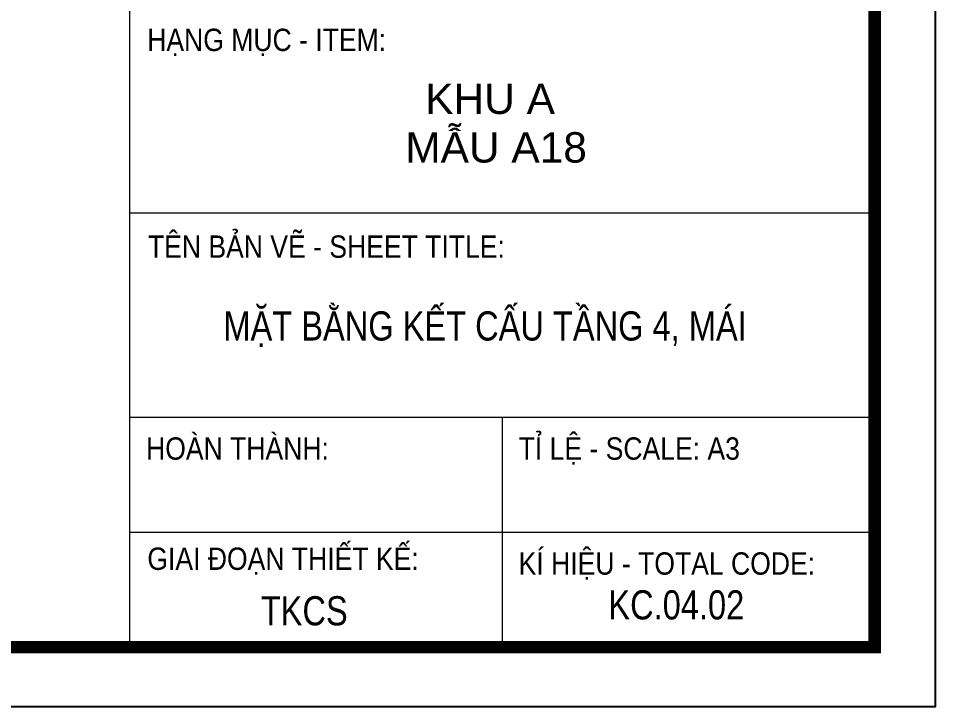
# Model space of a CAD drawing. Header units: millimetres. Extents: x -19243 to 89616, y -10001 to 24115.
# Drawn here: x 82068 to 89616, y -10001 to -4337 of the extents above; entities that cross this region are included whole.
import ezdxf
from ezdxf.enums import TextEntityAlignment as Align

# ---------------------------------------------------------------- set-up
doc = ezdxf.new("R2010")
doc.units = ezdxf.units.MM
doc.header["$MEASUREMENT"] = 0
doc.layers.get('DEFPOINTS').update_dxf_attribs({"color": 50})
doc.layers.add('06.TEXT', color=2, linetype='Continuous')
for name, color, linetype, lineweight in [('KHUNGTEN', 7, 'Continuous', 20), ('Xref khung ten  A3 TKCS$0$A-KY HIEU', 34, 'Continuous', 20), ('Xref khung ten  A3 TKCS$0$A-TEXT', 9, 'Continuous', 18)]:
    doc.layers.add(name, color=color, linetype=linetype, lineweight=lineweight)
doc.styles.add('ARIAL', font='arial.ttf', dxfattribs={"width": 0.6})
doc.styles.add('Xref khung ten  A3 TKCS$0$A1-arial', font='arial.ttf', dxfattribs={"width": 0.8})
doc.styles.add('Xref khung ten  A3 TKCS$0$AA - Arial - Regular', font='arial.ttf', dxfattribs={"height": 250})
doc.styles.add('Xref khung ten  A3 TKCS$0$ARIAL', font='arial.ttf')

# ---------------------------------------------------------------- blocks, each defined once
blk = doc.blocks.new('Xref khung ten  A3 TKCS')
at = {"layer": 'DEFPOINTS', "color": 125}
blk.add_lwpolyline([(-57730.367, -13938.757), (-57310.367, -13938.757), (-57310.367, -13641.757), (-57730.367, -13641.757)], close=True, dxfattribs=at)
at = {"layer": 'Xref khung ten  A3 TKCS$0$A-KY HIEU', "color": 0}
for p, q in [((-57376.705, -13646.66), (-57376.705, -13933.853)), ((-57376.705, -13898.111), (-57315.382, -13898.111)), ((-57376.705, -13914.931), (-57315.382, -13914.931)), ((-57346.043, -13914.931), (-57346.043, -13933.853)), ((-57376.705, -13924.392), (-57315.382, -13924.392))]:
    blk.add_line(p, q, dxfattribs=at)
at = {"layer": 'Xref khung ten  A3 TKCS$0$A-KY HIEU', "color": 0, "const_width": 1.022}
blk.add_lwpolyline([(-57716.022, -13933.853), (-57716.022, -13646.66), (-57315.382, -13646.66), (-57315.382, -13933.853)], close=True, dxfattribs=at)
at = {"layer": 'Xref khung ten  A3 TKCS$0$A-TEXT', "style": 'Xref khung ten  A3 TKCS$0$ARIAL', "width": 0.85}
for s, p in [('HẠNG MỤC - ITEM:', (-57375.247, -13883.886)), ('TÊN BẢN VẼ - SHEET TITLE:', (-57375.188, -13900.9)), ('GIAI ĐOẠN THIẾT KẾ:', (-57375.236, -13926.583))]:
    blk.add_text(s, height=1.83967, dxfattribs=at).set_placement(p, align=Align.MIDDLE_LEFT)
at = {"layer": 'Xref khung ten  A3 TKCS$0$A-TEXT', "style": 'Xref khung ten  A3 TKCS$0$AA - Arial - Regular'}
for s, p in [('KHU A', (-57347.031, -13888.734)), ('MẪU A18', (-57346.538, -13892.734))]:
    blk.add_text(s, height=2.5, dxfattribs=at).set_placement(p, align=Align.MIDDLE_CENTER)
at = {"layer": 'Xref khung ten  A3 TKCS$0$A-TEXT', "style": 'Xref khung ten  A3 TKCS$0$ARIAL', "width": 0.85}
for s, p in [('HOÀN THÀNH:', (-57375.343, -13918.435)), ('TỈ LỆ - SCALE: A3', (-57344.682, -13918.435)), ('KÍ HIỆU - TOTAL CODE:', (-57344.682, -13927.896))]:
    blk.add_text(s, height=1.83967, dxfattribs=at).set_placement(p)
at = {"layer": 'Xref khung ten  A3 TKCS$0$A-TEXT', "color": 6, "style": 'Xref khung ten  A3 TKCS$0$A1-arial', "width": 0.8}
blk.add_text('TKCS', height=2.4, dxfattribs=at).set_placement((-57365.901, -13932.068))

msp = doc.modelspace()

# ---------------------------------------------------------------- block references
at = {"layer": 'KHUNGTEN', "xscale": 100, "yscale": 100, "zscale": 100}
msp.add_blockref('Xref khung ten  A3 TKCS', (5820652.7, 1383874.5), dxfattribs=at)

# ---------------------------------------------------------------- texts
at = {"layer": '06.TEXT', "color": 4, "style": 'ARIAL', "width": 0.8}
for s, p in [('MẶT BẰNG KẾT CẤU TẦNG 4, MÁI', (83755.1, -6988.3)), ('KC.04.02', (86922.9, -9283.5))]:
    msp.add_text(s, height=240, dxfattribs=at).set_placement(p)

doc.saveas('drawing.dxf')
